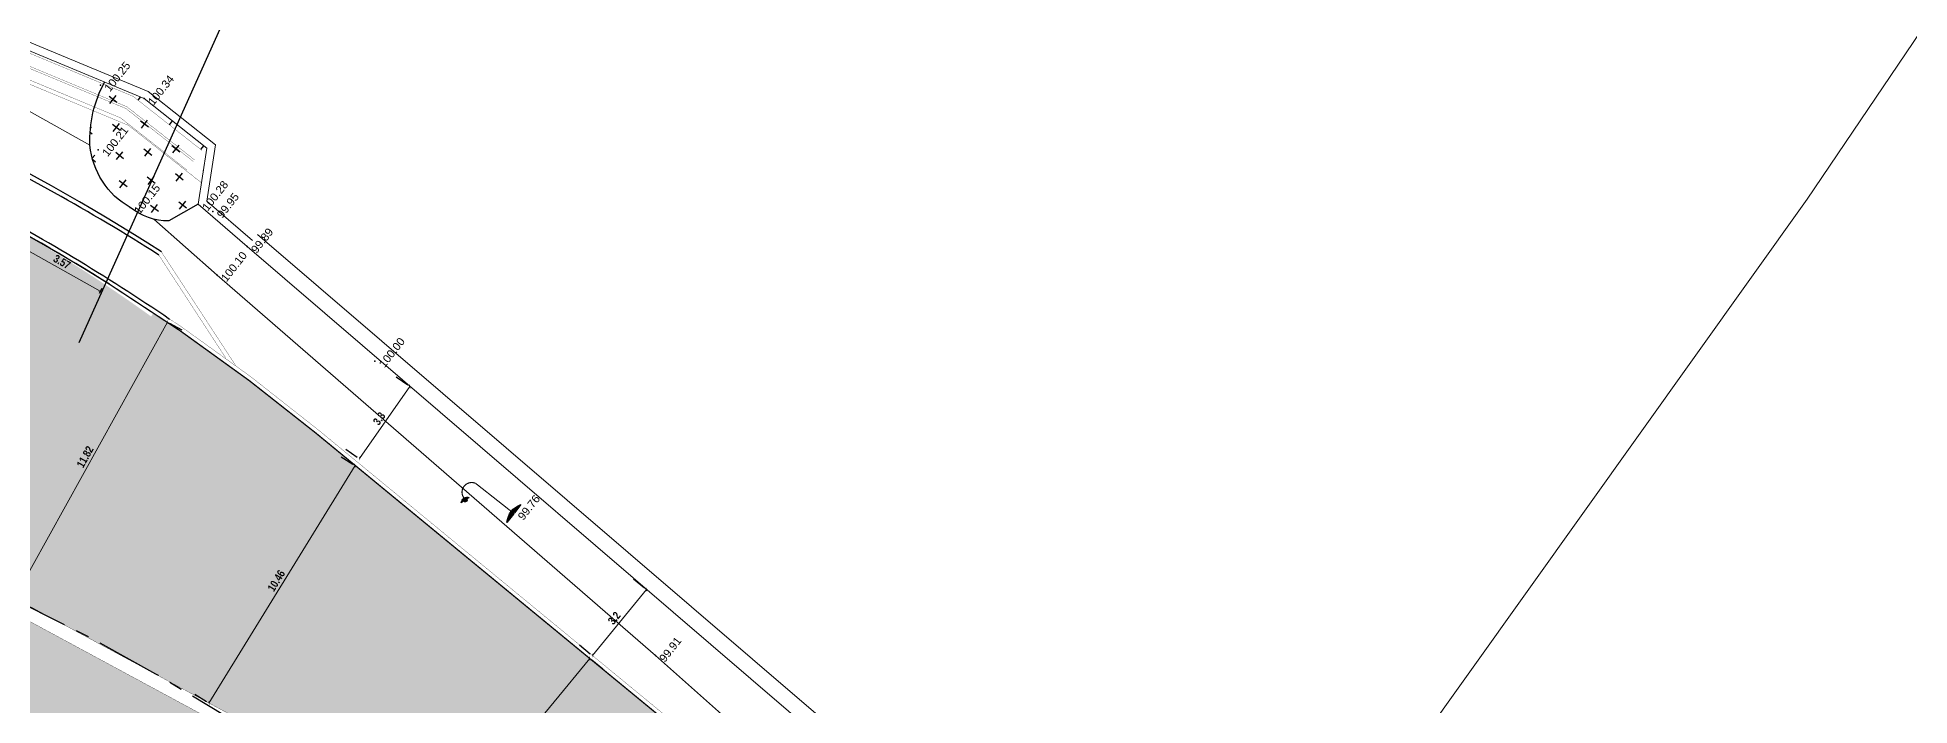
# Model space of a CAD drawing. Header units: metres. Extents: x 6 to 601, y -20 to 118.
# Drawn here: x 289.41 to 305.72, y 55.16 to 60.98 of the extents above; entities that cross this region are included whole.
import ezdxf

# ---------------------------------------------------------------- set-up
doc = ezdxf.new("R2010")
doc.units = ezdxf.units.M
doc.header["$MEASUREMENT"] = 0
doc.linetypes.add('CENTER', pattern=[2, 1.25, -0.25, 0.25, -0.25])
for name, color, linetype, lineweight in [('BEARGE', 5, 'Continuous', 30), ('Chp', 1, 'Continuous', 0), ('EXISTING ROAD', 7, 'Continuous', 5), ('PDA_Tactile band', 250, 'Continuous', 30), ('WALL', 46, 'Continuous', 30)]:
    doc.layers.add(name, color=color, linetype=linetype, lineweight=lineweight)
for name, color, linetype in [('CENTER LINE', 6, 'CENTER'), ('EL', 4, 'Continuous'), ('F.B.', 60, 'Continuous'), ('FOOTPATH', 30, 'Continuous'), ('HATCH', 8, 'Continuous'), ('LAMP_POST', 7, 'Continuous'), ('PDA_Kerb Edge', 7, 'Continuous'), ('PT', 2, 'Continuous')]:
    doc.layers.add(name, color=color, linetype=linetype)
doc.layers.add('PDA - Dimensions', color=7, linetype='Continuous', true_color=0x000000)
doc.styles.add('ARIAL', font='arialbd.ttf', dxfattribs={"width": 0.8})
doc.styles.get("Standard").update_dxf_attribs({"font": 'arial.ttf'})
doc.dimstyles.new('PDA_Dimentions', dxfattribs={"dimtxt": 0.3, "dimasz": 0.1, "dimexe": 0.075, "dimexo": 0.625, "dimgap": 0.1, "dimtad": 1, "dimdsep": 46, "dimtxsty": 'ARIAL', "dimblk": 'ARCHTICK', "dimcen": 0.09, "dimadec": 0, "dimazin": 0, "dimtfac": 1, "dimtmove": 1, "dimatfit": 3, "dimldrblk": 'ARCHTICK', "dimfxl": 1, "dimfxlon": 1, "dimlwd": 9, "dimarcsym": 0})

# ---------------------------------------------------------------- blocks, each defined once
blk = doc.blocks.new('LP')
at = {"layer": 'LAMP_POST'}
for color, points in [(40, [(1.165922361164576, 3.515392796020706), (1.89140776789327, 3.744330122373299, 0.5022879340729313)]), (30, [(1.395154863193738, 3.58773040011431, 1), (1.662175265864107, 3.671992518279581)]), (40, [(-0.8816148093692391, 0.001324708447327794), (-0.05993297897521188, 9.005488868751854e-05, -1), (0.05993297897521188, -9.005488868751854e-05), (0.8816148093696938, -0.001324708447327794, 0.2974138818711019)])]:
    blk.add_hatch(color=color, dxfattribs=at).paths.add_polyline_path(points)
blk.add_line((1.165922361164576, 3.515392796020706), (1.89140776789327, 3.744330122373299), dxfattribs=at)
at = {"layer": 'LAMP_POST', "color": 5, "const_width": 0.089105216643788}
blk.add_lwpolyline([(-0.00203005207958995, 0.2648868001790561), (-0.00203005207958995, 3.799999851868506, -0.7749219860280891), (1.458662222671819, 3.82064314317654)], format="xyb", dxfattribs=at)
at = {"layer": 'LAMP_POST'}
for points in [[(-0.8816148093694665, 0.001324708447327794), (-0.05993297897521188, 9.005488868751854e-05)], [(0.05993297897521188, -9.005488868751854e-05), (0.8816148093696938, -0.001324708447327794)]]:
    blk.add_lwpolyline(points, dxfattribs=at)
for centre, radius, start, end in [((1.613864205916798, 3.359871699434166), 0.4741716015995725, 54.17418561697151, 160.8534909995903), ((1.528665064528923, 3.629861459196945), 0.14, 197.5138383082842, 17.5138383082842), ((-0.00203005207958995, -1.351032358088105), 1.613238662028891, 56.78749075352639, 123.0403248748255)]:
    blk.add_arc(centre, radius, start, end, dxfattribs=at)
blk = doc.blocks.new('Survey Base')
at = {"layer": 'F.B.'}
h = blk.add_hatch(dxfattribs=at)
h.set_pattern_fill('CROSS', color=256, scale=3)
h.set_pattern_definition([(0, (0, 0), (0.75, 0.75), [0.375, -1.125]), (90, (0.1875, -0.1875), (-0.7499999999999999, 0.75), [0.375, -1.125])])
h.paths.add_polyline_path([(10007.4116, 9982.6967), (10006.98155474515, 9984.2371822363, 0.1371607170755427), (10004.7866114594, 9983.211269995612, 0.2459170862249371), (10003.8842, 9980.5799, 0.1699090764423129), (10004.38400653893, 9979.131291686283), (10005.5591, 9978.6516), (10007.41457509145, 9979.696701475195)])
at = {"color": 146}
blk.add_lwpolyline([(10006.91823687252, 9929.685500478643), (10043.00094539681, 9931.373170390078), (10095.75345353325, 9935.170436595963)], dxfattribs=at)
at = {"layer": 'BEARGE', "color": 8, "lineweight": 5, "elevation": 99.6741}
for points in [[(9992.6824, 9805.6112), (9994.2541, 9825.5426), (10002.5842, 9925.9458), (10004.1474, 9945.6862), (10005.4437, 9976.229)], [(9993.280543199227, 9805.564033134338), (9994.852146878191, 9825.494211646079), (10003.18223868463, 9925.897312888574), (10004.74639460245, 9945.649784408595), (10006.0431603299, 9976.203557655956)]]:
    blk.add_lwpolyline(points, dxfattribs=at)
at = {"layer": 'CENTER LINE', "color": 8, "lineweight": 5, "ltscale": 2}
blk.add_lwpolyline([(9990.753495437828, 9926.798102528162), (9991.018061705803, 9931.446083342527), (9991.532914148022, 9956.941508111537, 0.3172132150365968), (9941.096063581146, 10030.38178720705), (9890.50529859179, 10050.81798229878), (9884.494266879756, 10053.28136159857)], format="xyb", dxfattribs=at)
at = {"layer": 'Chp', "color": 8, "lineweight": 5}
blk.add_point((9991.030078683263, 9966.765867514643), dxfattribs=at)
at = {"layer": 'F.B.', "elevation": 99.6477}
blk.add_lwpolyline([(10005.5591, 9978.6516), (10004.38400653893, 9979.131291686283, -0.1699090764423127), (10003.8842, 9980.5799, -0.2459170862249381), (10004.7866114594, 9983.211269995612, -0.1371607170755124), (10006.98155474515, 9984.2371822363)], format="xyb", dxfattribs=at)
at = {"layer": 'FOOTPATH', "color": 8, "lineweight": 5, "elevation": 99.6477}
for points in [[(10004.7866114594, 9983.211269995612), (10004.2325, 9986.7247), (10003.5593, 9990.6829), (10001.8389, 9997.6047), (9999.6429, 10004.4286), (9997.7572, 10009.3528), (9994.7248, 10014.2305), (9991.0763, 10019.4218), (9986.6774, 10025.1078), (9979.9372, 10032.6138), (9975.0012, 10037.5156), (9969.0402, 10042.1762), (9965.306, 10044.5989), (9960.9045, 10046.3417), (9954.5509, 10049.0768), (9947.7635, 10051.9592), (9932.1836, 10058.0972), (9925.8846, 10060.5998), (9916.5229, 10064.388), (9910.5096, 10066.7966), (9893.365074992047, 10073.6770752974)], [(9990.6934, 9804.8463), (9992.4227, 9825.6766), (10000.7088, 9925.9413), (10002.3464, 9946.0127), (10002.8653, 9954.7299), (10003.9083, 9976.4577), (10004.08707319577, 9979.620978421595)]]:
    blk.add_lwpolyline(points, dxfattribs=at)
at = {"layer": 'PT'}
for p in [(10006.7988, 9984.2944, 100.2538), (10004.8425, 9982.8569, 100.2118), (10007.4116, 9982.6967, 100.3362), (10003.8842, 9980.5799, 100.1491), (10005.5591, 9978.6516, 100.2813), (10005.6843, 9978.0529, 99.9464), (10003.9083, 9976.4577, 100.1047), (10005.4437, 9976.229, 99.8905), (10005.0368, 9969.8134, 99.9998), (10003.7685, 9962.1866, 99.7561), (10002.8653, 9954.7299, 99.9065)]:
    blk.add_point(p, dxfattribs=at)
at = {"layer": 'WALL', "color": 8, "lineweight": 5, "elevation": 99.6741}
for points in [[(10005.7433602174, 9976.214725753698), (10005.85086703158, 9978.471623570202), (10007.71474902527, 9979.52146025633), (10007.71155925502, 9982.737934850255), (10002.97827649431, 9999.693215556455), (10000.58913723579, 10006.69949227649), (9997.729791051574, 10013.32808185173), (9988.674198232458, 10025.37261413683), (9980.402598096907, 10034.86773244021), (9973.216165662312, 10041.51718168738), (9964.660724990565, 10046.7982571348), (9955.386045016352, 10051.1989520991), (9934.539648831074, 10059.20383697383), (9918.251381458234, 10065.60660556681), (9894.152096703952, 10075.48659133106)], [(10005.4437, 9976.229), (10005.5591, 9978.6516), (10007.41457509145, 9979.696701475195), (10007.4116, 9982.6967), (10002.6916, 9999.6044), (10000.309, 10006.5915), (9997.4685, 10013.1764), (9988.4409, 10025.1837), (9980.187, 10034.6585), (9973.0338, 10041.2772), (9964.5172, 10046.5343), (9955.2678, 10050.923), (9934.431, 10058.9242), (9918.1396, 10065.3282), (9894.032416778959, 10075.21142389933)]]:
    blk.add_lwpolyline(points, dxfattribs=at)
at = {"layer": 'LAMP_POST', "color": 8, "lineweight": 5, "xscale": -0.4799999999995634, "yscale": 0.4800000000013824, "zscale": 0.4800000000003024}
blk.add_blockref('LP', (10003.7676846549, 9962.18588543256, 348.1475032), dxfattribs=at)
at = {"layer": 'EL'}
for s, p in [('100.25', (10006.7988, 9983.8444, 100.2538)), ('100.21', (10004.8425, 9982.4069, 100.2118)), ('100.34', (10007.4116, 9982.2467, 100.3362)), ('100.15', (10003.8842, 9980.1299, 100.1491)), ('100.28', (10005.5591, 9978.2016, 100.2813)), ('99.95', (10005.6843, 9977.6029, 99.9464)), ('100.10', (10003.9083, 9976.0077, 100.1047)), ('99.89', (10005.4437, 9975.779, 99.8905)), ('100.00', (10005.0368, 9969.3634, 99.9998)), ('99.76', (10003.7685, 9961.7366, 99.7561)), ('99.91', (10002.8653, 9954.2799, 99.9065))]:
    blk.add_text(s, height=0.3, dxfattribs=at).set_placement(p)
blk = doc.blocks.new('_ArchTick')
at = {"color": 0, "linetype": 'ByBlock', "const_width": 0.15}
blk.add_lwpolyline([(-0.5, -0.5), (0.5, 0.5)], dxfattribs=at)
blk = doc.blocks.new('*D473')
at = {"layer": 'Defpoints', "color": 0, "transparency": 16777216}
for p in [(394.3976439174166, 251.5114763006768), (394.397643917418, 251.511476300676), (388.6565043146311, 241.1765898293888, 99.60370000000044)]:
    blk.add_point(p, dxfattribs=at)
at = {"layer": 'PDA - Dimensions', "color": 0, "lineweight": 9, "transparency": 16777216}
blk.add_line((388.6565043146325, 241.176589829388), (394.397643917418, 251.511476300676), dxfattribs=at)
at = {"layer": 'PDA - Dimensions', "color": 0, "lineweight": -2, "transparency": 16777216}
for p, q in [((394.9440026280016, 251.2079682128637), (394.4850613111116, 251.4629150066259)), ((389.2028630252161, 240.8730817415757), (388.7439217083261, 241.1280285353379))]:
    blk.add_line(p, q, dxfattribs=at)
at = {"layer": 'PDA - Dimensions', "color": 0, "lineweight": 9, "transparency": 16777216, "xscale": 0.1, "yscale": 0.1, "zscale": 0.1}
for p, rotation in [((394.397643917418, 251.511476300676), 60.94736159168296), ((388.6565043146325, 241.176589829388), 240.947361591683)]:
    blk.add_blockref('_ArchTick', p, dxfattribs=dict(at, rotation=rotation))
at = {"layer": 'PDA - Dimensions', "color": 0, "transparency": 16777216, "insert": (391.3056683978913, 246.4670263015996), "char_height": 0.3, "attachment_point": 5, "rotation": 60.94736159168296, "style": 'ARIAL'}
blk.add_mtext('11.82', dxfattribs=at)
blk = doc.blocks.new('*D478')
at = {"layer": 'Defpoints', "color": 0, "transparency": 16777216}
for p in [(401.4308947621211, 246.1423099514068), (401.4308947621211, 246.1423099514068), (395.9449690664078, 237.2419552988958, 99.60370000000044)]:
    blk.add_point(p, dxfattribs=at)
at = {"layer": 'PDA - Dimensions', "color": 0, "lineweight": -2, "transparency": 16777216}
for p, q in [((400.8988428381405, 246.4702516385839), (401.3457664542842, 246.1947806213552)), ((395.4129171424272, 237.5698969860729), (395.8598407585708, 237.2944259688443))]:
    blk.add_line(p, q, dxfattribs=at)
at = {"layer": 'PDA - Dimensions', "color": 0, "lineweight": 9, "transparency": 16777216}
blk.add_line((395.9449690664077, 237.2419552988959), (401.4308947621211, 246.1423099514068), dxfattribs=at)
at = {"layer": 'PDA - Dimensions', "color": 0, "lineweight": 9, "transparency": 16777216, "xscale": 0.1, "yscale": 0.1, "zscale": 0.1}
for p, rotation in [((401.4308947621211, 246.1423099514068), 58.35149949390718), ((395.9449690664077, 237.2419552988959), 238.3514994939072)]:
    blk.add_blockref('_ArchTick', p, dxfattribs=dict(at, rotation=rotation))
at = {"layer": 'PDA - Dimensions', "color": 0, "transparency": 16777216, "insert": (398.4724109630116, 241.8249736152696), "char_height": 0.3, "attachment_point": 5, "rotation": 58.351499493907184, "style": 'ARIAL'}
blk.add_mtext('10.46', dxfattribs=at)
blk = doc.blocks.new('*D480')
at = {"layer": 'Defpoints', "color": 0, "transparency": 16777216}
for p in [(410.2248969799621, 238.9074739876541), (410.2248969799632, 238.9074739876532), (404.2875187158552, 231.7131438069809, 99.60370000000044)]:
    blk.add_point(p, dxfattribs=at)
at = {"layer": 'PDA - Dimensions', "color": 0, "lineweight": 9, "transparency": 16777216}
blk.add_line((404.2875187158563, 231.71314380698), (410.2248969799632, 238.9074739876532), dxfattribs=at)
at = {"layer": 'PDA - Dimensions', "color": 0, "lineweight": -2, "transparency": 16777216}
for p, q in [((410.7069376527232, 238.5096526837952), (410.302023487605, 238.8438225790358)), ((404.7695593886163, 231.315322503122), (404.3646452234981, 231.6494923983626))]:
    blk.add_line(p, q, dxfattribs=at)
at = {"layer": 'PDA - Dimensions', "color": 0, "lineweight": 9, "transparency": 16777216, "xscale": 0.1, "yscale": 0.1, "zscale": 0.1}
for p, rotation in [((410.2248969799632, 238.9074739876532), 50.46762791754691), ((404.2875187158563, 231.71314380698), 230.4676279175469)]:
    blk.add_blockref('_ArchTick', p, dxfattribs=dict(at, rotation=rotation))
at = {"layer": 'PDA - Dimensions', "color": 0, "transparency": 16777216, "insert": (407.060866290697, 235.4715215031805), "char_height": 0.3, "attachment_point": 5, "rotation": 50.46762791754691, "style": 'ARIAL'}
blk.add_mtext('9.33', dxfattribs=at)
blk = doc.blocks.new('*D533')
at = {"layer": 'Defpoints', "color": 0, "transparency": 16777216}
for p in [(403.4831845707777, 249.1064506106778, 99.6741), (403.4831845707765, 249.1064506106786), (401.5906153977758, 246.4017194932767)]:
    blk.add_point(p, dxfattribs=at)
at = {"layer": 'PDA_Tactile band', "color": 0, "lineweight": -2, "transparency": 16777216}
for p, q in [((402.9710985764011, 249.4647702087509), (403.4012508116763, 249.1637817463703)), ((401.0785294033992, 246.7600390913499), (401.5086816386744, 246.4590506289692))]:
    blk.add_line(p, q, dxfattribs=at)
at = {"layer": 'PDA_Tactile band', "color": 0, "lineweight": 9, "transparency": 16777216}
blk.add_line((401.5906153977746, 246.4017194932775), (403.4831845707765, 249.1064506106786), dxfattribs=at)
at = {"layer": 'PDA_Tactile band', "color": 0, "lineweight": 9, "transparency": 16777216, "xscale": 0.1, "yscale": 0.1, "zscale": 0.1}
for p, rotation in [((403.4831845707765, 249.1064506106786), 55.01853894262285), ((401.5906153977746, 246.4017194932775), 235.0185389426229)]:
    blk.add_blockref('_ArchTick', p, dxfattribs=dict(at, rotation=rotation))
at = {"layer": 'PDA_Tactile band', "color": 0, "transparency": 16777216, "insert": (402.329466732638, 247.8992313753885), "char_height": 0.3, "attachment_point": 5, "rotation": 55.01853894262285, "style": 'ARIAL'}
blk.add_mtext('3.3', dxfattribs=at)
blk = doc.blocks.new('*D534')
at = {"layer": 'Defpoints', "color": 0, "transparency": 16777216}
for p in [(412.3499641607341, 241.4985378917955), (412.3499641607341, 241.4985378917955), (410.3200195943082, 239.0234556256619)]:
    blk.add_point(p, dxfattribs=at)
at = {"layer": 'PDA_Tactile band', "color": 0, "lineweight": 9, "transparency": 16777216}
blk.add_line((410.3200195943082, 239.0234556256619), (412.3499641607341, 241.4985378917955), dxfattribs=at)
at = {"layer": 'PDA_Tactile band', "color": 0, "lineweight": -2, "transparency": 16777216}
for p, q in [((411.8667078953682, 241.8948816592305), (412.2726431582756, 241.5619528945851)), ((409.8367633289423, 239.4197993930969), (410.2426985918496, 239.0868706284515))]:
    blk.add_line(p, q, dxfattribs=at)
at = {"layer": 'PDA_Tactile band', "color": 0, "lineweight": 9, "transparency": 16777216, "xscale": 0.1, "yscale": 0.1, "zscale": 0.1}
for p, rotation in [((412.3499641607341, 241.4985378917955), 50.64302790424972), ((410.3200195943082, 239.0234556256619), 230.6430279042497)]:
    blk.add_blockref('_ArchTick', p, dxfattribs=dict(at, rotation=rotation))
at = {"layer": 'PDA_Tactile band', "color": 0, "transparency": 16777216, "insert": (411.1392368293459, 240.4215457238403), "char_height": 0.3, "attachment_point": 5, "rotation": 50.64302790424972, "style": 'ARIAL'}
blk.add_mtext('3.2', dxfattribs=at)
blk = doc.blocks.new('*D542')
at = {"layer": 'Defpoints', "color": 0, "transparency": 16777216}
for p in [(389.1141370249898, 255.0628781655105), (391.8749741433722, 252.6799924387661), (392.2329567383076, 253.3209328747399)]:
    blk.add_point(p, dxfattribs=at)
at = {"layer": 'PDA_Tactile band', "color": 0, "lineweight": -2, "transparency": 16777216}
for p, q in [((388.8093719472741, 254.5172196208097), (388.70739201762, 254.3346323623846)), ((391.928191660592, 252.7752743300391), (391.8262117309378, 252.592687071614))]:
    blk.add_line(p, q, dxfattribs=at)
at = {"layer": 'PDA_Tactile band', "color": 0, "lineweight": 9, "transparency": 16777216}
blk.add_line((388.7561544300545, 254.4219377295368), (391.8749741433722, 252.6799924387661), dxfattribs=at)
at = {"layer": 'PDA_Tactile band', "color": 0, "lineweight": 9, "transparency": 16777216, "xscale": 0.1, "yscale": 0.1, "zscale": 0.1}
for p, rotation in [((388.7561544300545, 254.4219377295368), 150.8154585761424), ((391.8749741433722, 252.6799924387661), 330.8154585761424)]:
    blk.add_blockref('_ArchTick', p, dxfattribs=dict(at, rotation=rotation))
at = {"layer": 'PDA_Tactile band', "color": 0, "transparency": 16777216, "insert": (390.4390170109635, 253.7719977377565), "char_height": 0.3, "attachment_point": 5, "rotation": 330.8154585761425, "style": 'ARIAL'}
blk.add_mtext('3.57', dxfattribs=at)
blk = doc.blocks.new('site plan')
at = {"layer": 'HATCH', "transparency": 33554539}
h = blk.add_hatch(color=9, dxfattribs=at)
h.dxf.hatch_style = 1
edge = h.paths.add_edge_path()
edge.add_line((398.3203993259576, 223.5948501189359), (398.2467099829537, 223.4641372269434))
edge.add_arc((359.6859929776801, 159.1362964110049), 75.00000000001013, 50.643027904231985, 59.05981801813658, ccw=False)
edge.add_line((407.2472450699024, 217.1270482549116), (420.1046861651594, 205.7425696610298))
edge.add_line((420.1046861651594, 205.7425696610298), (420.8094782192929, 205.0855419844447))
edge.add_line((420.8094782192929, 205.0855419844447), (426.7812055969134, 211.8232616019814))
edge.add_line((426.7812055969134, 211.8232616019814), (425.7956355365113, 213.1024875697058))
edge.add_line((425.7956355365113, 213.1024875697058), (416.1118382745717, 221.7624692343961))
edge.add_line((416.1118382745717, 221.7624692343961), (407.675593800961, 228.7029774813527))
edge.add_line((407.675593800961, 228.7029774813527), (397.9149773290828, 235.6102521388693))
edge.add_line((397.9149773290828, 235.6102521388693), (386.314013544601, 241.8729637314991))
edge.add_line((386.314013544601, 241.8729637314991), (377.9310103320986, 245.1417021162761))
edge.add_line((377.9310103320986, 245.1417021162761), (370.004542349363, 247.1773856186501))
edge.add_line((370.004542349363, 247.1773856186501), (361.3097273447547, 248.3728635135467))
edge.add_line((361.3097273447547, 248.3728635135467), (352.0254405817377, 248.5341186884871))
edge.add_line((352.0254405817377, 248.5341186884871), (343.4882141783619, 247.6993770357221))
edge.add_line((343.4882141783619, 247.6993770357221), (335.9139085503266, 246.2670993457305))
edge.add_line((335.9139085503266, 246.2670993457305), (328.3596033347476, 243.666881654497))
edge.add_line((328.3596033347476, 243.666881654497), (319.6629500633953, 239.6837235734347))
edge.add_line((319.6629500633953, 239.6837235734347), (319.5471197944607, 239.6211706060803))
edge.add_line((319.5471197944607, 239.6211706060803), (321.5574075041695, 235.8133975529236))
edge.add_line((321.5574075041695, 235.8133975529236), (272.7275633488734, 208.0245052619248))
edge.add_line((272.7275633488734, 208.0245052619248), (278.0056757168622, 198.8389367912332))
edge.add_arc((432.4627185270929, -58.34392022211796), 300.0000000253854, 119.65879195034401, 120.98788440321641, ccw=False)
edge.add_line((284.0125765543999, 202.3523692864183), (322.5566917870638, 224.3008189144221))
edge.add_arc((359.6859929776747, 159.1362964110067), 75.00000000000819, 68.39042136316829, 119.67353207975981, ccw=False)
edge.add_line((387.3069919584923, 228.864916182969), (387.3659540972676, 229.0028996805177))
edge.add_arc((359.6859929777474, 159.1362964110758), 75.14999999991836, 59.06286877645181, 68.38737060490178, ccw=False)
edge = h.paths.add_edge_path()
edge.add_arc((349.3010737985187, 183.2254006047624), 81.89159830320767, 61.67163064802283, 66.55978401002817)
edge.add_line((381.8768936897104, 258.3589472471904), (381.8010254331712, 258.3911790539078))
edge.add_arc((359.0054820677524, 203.3172762747963), 59.60513035509366, 54.30315257286412, 67.51493234201462, ccw=False)
edge.add_line((393.7848686451925, 251.723534485518), (393.8556885749858, 251.8566782141697))
edge.add_arc((354.4186595736501, 193.2390454698689), 70.64917639292004, 56.0679491882368, 60.69628579069675)
edge.add_arc((352.3148610210937, 189.4305663229297), 74.99999999976491, 50.555828616822396, 60.71876623491141, ccw=False)
edge.add_line((399.9643149738331, 247.3488668674945), (426.1371010257917, 225.8164850111243))
edge.add_arc((330.8381931213371, 109.9798839230934), 149.9999999980311, 47.181571827729215, 50.55582861685792, ccw=False)
edge.add_line((432.7897821686583, 220.0065783664668), (433.461019319695, 219.3846048124851))
edge.add_line((433.461019319695, 219.3846048124851), (427.140824567834, 212.2303391908226))
edge.add_line((427.140824567834, 212.2303391908226), (427.498951335785, 212.639353591625))
edge.add_line((427.498951335785, 212.639353591625), (426.0958726766057, 213.5047626797495))
edge.add_line((426.0958726766057, 213.5047626797495), (416.4374589846284, 222.1420444422365))
edge.add_line((416.4374589846284, 222.1420444422365), (407.9792388866026, 229.1006320612996))
edge.add_line((407.9792388866026, 229.1006320612996), (398.1791149908786, 236.0358648532401))
edge.add_line((398.1791149908786, 236.0358648532401), (386.524392843321, 242.327597579806))
edge.add_line((386.524392843321, 242.327597579806), (378.0845744193266, 245.6184896078375))
edge.add_line((378.0845744193266, 245.6184896078375), (370.1010999551254, 247.6688135722943))
edge.add_line((370.1010999551254, 247.6688135722943), (361.3482586408572, 248.8722696898985))
edge.add_line((361.3482586408572, 248.8722696898985), (352.0053878903054, 249.0345423873878))
edge.add_line((352.0053878903054, 249.0345423873878), (343.4172933091158, 248.1948270130833))
edge.add_line((343.4172933091158, 248.1948270130833), (335.7854211527811, 246.7516636712244))
edge.add_line((335.7854211527811, 246.7516636712244), (328.1736885489918, 244.1316792765738))
edge.add_line((328.1736885489918, 244.1316792765738), (319.4398125364369, 240.1314727910485))
edge.add_line((319.4398125364369, 240.1314727910485), (319.3136729533489, 240.0633523826655))
edge.add_line((319.3136729533489, 240.0633523826655), (317.364540297036, 243.7552889994367))
edge.add_line((317.364540297036, 243.7552889994367), (289.9088339607588, 228.1428697642787))
edge.add_line((289.9088339607588, 228.1428697642787), (268.2376559472323, 215.8383502484321))
edge.add_line((268.2376559472323, 215.8383502484321), (263.0063138116147, 224.9425238677322))
edge.add_line((263.0063138116147, 224.9425238677322), (284.7185724453229, 237.270365883227))
edge.add_line((284.7185724453229, 237.270365883227), (315.241564482134, 254.6269671723549))
edge.add_arc((352.314861020961, 189.4305663227296), 75.00000000000541, 61.44883574043621, 119.6243021433603, ccw=False)
at = {"layer": 'CENTER LINE', "color": 1, "lineweight": 30, "ltscale": 2}
blk.add_lwpolyline([(427.1408245676612, 212.2303391906225), (423.651792359844, 215.3126070592007), (403.9344552686525, 231.4838276446026, 0.3172132150365968), (315.0303442925069, 237.2639262833927), (270.5621323308473, 211.7930333829376)], format="xyb", dxfattribs=at)
blk.add_lwpolyline([(427.1408245676612, 212.2303391906225), (423.651792359844, 215.3126070592007), (403.9344552686525, 231.4838276446026, 0.3172132150365968), (315.0303442925069, 237.2639262833927), (270.5621323308473, 211.7930333829376)], format="xyb", dxfattribs=at)
at = {"layer": 'PDA - Dimensions'}
blk.add_lwpolyline([(396.9096177974952, 263.723634573962), (391.072568648091, 250.7397812785312)], dxfattribs=at)
at = {"layer": 'PDA_Kerb Edge', "const_width": 0.01, "elevation": 99.6741}
for points in [[(395.6897995898034, 257.9440020551374), (393.1045156312484, 259.974279232305), (377.0012205332769, 266.6782089277076), (370.0799510788383, 269.111599785756), (363.2520501243762, 270.9240759332079), (348.338070658303, 271.2528068225711), (335.8485062682594, 270.6287666978351), (326.3241639708558, 269.116427752444), (317.0225291237275, 265.7099678010745), (308.4021794737218, 261.4277381875781)], [(395.4118660105178, 257.5900911546196), (392.8748759799, 259.5824421073339), (376.839989525648, 266.2578927408249), (369.9473911880268, 268.6812033622919), (363.1884727891938, 270.4753679909481), (348.3443486837041, 270.8025591427195), (335.8951540840935, 270.1805360914605), (326.4378853924754, 268.6788475430276), (317.200541589933, 265.2959323633258), (308.3830349747786, 260.9157634052626)], [(395.3655437473026, 257.5311060045333), (392.8366027046741, 259.5171359198393), (376.8131176910429, 266.1878400430123), (369.925297872891, 268.6094706250478), (363.1778765666622, 270.4005833339052), (348.3453950212715, 270.7275178627442), (335.9029287200665, 270.1058309903983), (326.4568389627457, 268.6059175081245), (317.2302103343009, 265.226926457035), (308.4178970914072, 260.8493373493693)], [(395.1184916768252, 257.216518537407), (392.6324785701399, 259.1688362532004), (376.6698012398174, 265.8142256546744), (369.8074668588361, 268.2268960264119), (363.1213633798325, 270.0017318296741), (348.3509754882944, 270.3272977028755), (335.9443934452538, 269.7074037847306), (326.557924670853, 268.2169573219762), (317.3884436375956, 264.8588949568148), (308.5958528754909, 260.4911031537504)]]:
    blk.add_lwpolyline(points, dxfattribs=at)
at = {"layer": 'PDA_Kerb Edge', "const_width": 0.01}
for points in [[(385.4693521659483, 261.9928757462294), (392.927267117193, 258.8880864963758), (395.6715022293338, 256.7329816776019)], [(394.0562920187022, 254.0427152429093), (396.5877548631288, 250.1548067118893)], [(394.164979467525, 254.146108943165), (396.9464148048082, 249.8916852905404)], [(386.3140135446101, 241.8729637314937), (397.9149773290828, 235.6102521388675), (407.6755938009665, 228.7029774813363), (416.1118382745371, 221.7624692344161), (425.7956355365041, 213.102487569704), (426.7826977995082, 211.8213247895856), (427.4989513357868, 212.639353591625), (426.0958726766039, 213.5047626797586), (416.4374589846575, 222.1420444422565), (407.9792388865699, 229.1006320613033), (398.1791149908677, 236.0358648532492), (386.5243928432992, 242.3275975798115)]]:
    blk.add_lwpolyline(points, dxfattribs=at)
at = {"layer": 'PDA_Kerb Edge'}
for points, const_width in [([(392.1561971741412, 253.1501899368868, -0.03242244210758313), (400.05961388174, 247.464703468584), (426.2323999336968, 225.9323216122139, -0.01472403659950164), (432.8917337577077, 220.1166050609118), (459.1410140497592, 195.7938182075795), (485.4020663579704, 171.4601223809932), (514.5768268675947, 144.40542342361)], 0.01), ([(392.223287150433, 252.9310980045102, -0.03184505010191943), (399.9643149738331, 247.3488668674945), (426.1371010257917, 225.8164850111243, -0.01472403659950227), (432.7897821686583, 220.0065783664668), (459.0390624607098, 195.6837915131346), (485.3001147668219, 171.3500956884945), (514.4748324076445, 144.295436469205)], 0.05)]:
    blk.add_lwpolyline(points, format="xyb", dxfattribs=dict(at, const_width=const_width))
blk.add_arc((352.3588194152653, 189.5146947277699), 74.90538026314519, 57.84593786181112, 66.97853280363601, dxfattribs=at)
at = {"layer": 'PDA_Tactile band', "const_width": 0.05}
blk.add_lwpolyline([(392.2249656913737, 252.9300430544081), (392.0941216639494, 253.0121100103788, 0.01010372916658307), (389.6301049106733, 254.489053284713, 0.006780895016751039), (387.7183886908479, 255.5489044452461, 0.003226459557191081), (387.0000873350782, 255.928537782318, 1942.443398856662)], format="xyb", dxfattribs=at)
at = {"layer": 'PDA_Tactile band'}
for centre, radius, start, end in [((353.0531531233592, 190.3367543997338), 75.90662680294888, 57.2066597814171, 71.69008873964437), ((353.2864848699137, 190.0383741407968), 75.88211413314158, 57.48999321311381, 64.3759771290873), ((353.0784555258469, 191.0382017474039), 73.3718056000051, 55.65521089648702, 62.35943675543137)]:
    blk.add_arc(centre, radius, start, end, dxfattribs=at)
at = {"layer": 'EXISTING ROAD', "rotation": 51.79989677134766}
blk.add_blockref('Survey Base', (2049.792497357163, -13777.89037235985), dxfattribs=at)
at = {"layer": 'PDA - Dimensions'}
for p1, p2, distance, picture, middle in [((388.6565043146311, 241.1765898293888, 99.60370000000044), (394.3976439174166, 251.5114763006768), -1.6287395356697013e-12, '*D473', (391.3056683978913, 246.4670263015996)), ((395.9449690664078, 237.2419552988958, 99.60370000000044), (401.4308947621212, 246.1423099514068), 9.650398260036265e-14, '*D478', (398.4724109630116, 241.8249736152696)), ((404.2875187158552, 231.713143806981, 99.60370000000044), (410.2248969799621, 238.9074739876542), -1.4838583919758206e-12, '*D480', (407.060866290697, 235.4715215031805))]:
    dim = blk.add_aligned_dim(p1=p1, p2=p2, distance=distance, dimstyle='PDA_Dimentions', dxfattribs=at)
    dim.commit()
    dim.dimension.update_dxf_attribs({"geometry": picture, "text_midpoint": middle})
at = {"layer": 'PDA_Tactile band'}
for p1, p2, distance, picture, middle in [((389.1141370249898, 255.0628781655105), (392.2329567383076, 253.3209328747398), -0.7341363502394291, '*D542', (390.4390170109635, 253.7719977377565)), ((401.5906153977758, 246.4017194932767), (403.4831845707777, 249.1064506106777, 99.6741), 1.5298394478018275e-12, '*D533', (402.329466732638, 247.8992313753885)), ((410.3200195943082, 239.0234556256619), (412.3499641607341, 241.4985378917954), 7.214087444835668e-14, '*D534', (411.1392368293459, 240.4215457238403))]:
    dim = blk.add_aligned_dim(p1=p1, p2=p2, distance=distance, dimstyle='PDA_Dimentions', dxfattribs=at)
    dim.commit()
    dim.dimension.update_dxf_attribs({"geometry": picture, "text_midpoint": middle})

msp = doc.modelspace()

# ---------------------------------------------------------------- block references
at = {"xscale": 0.232473712272114, "yscale": 0.232473712272114, "zscale": 0.232473712272114}
msp.add_blockref('site plan', (198.8542852977009, 0.03420656743455908, 23.10165670435924), dxfattribs=at)

doc.saveas('drawing.dxf')
